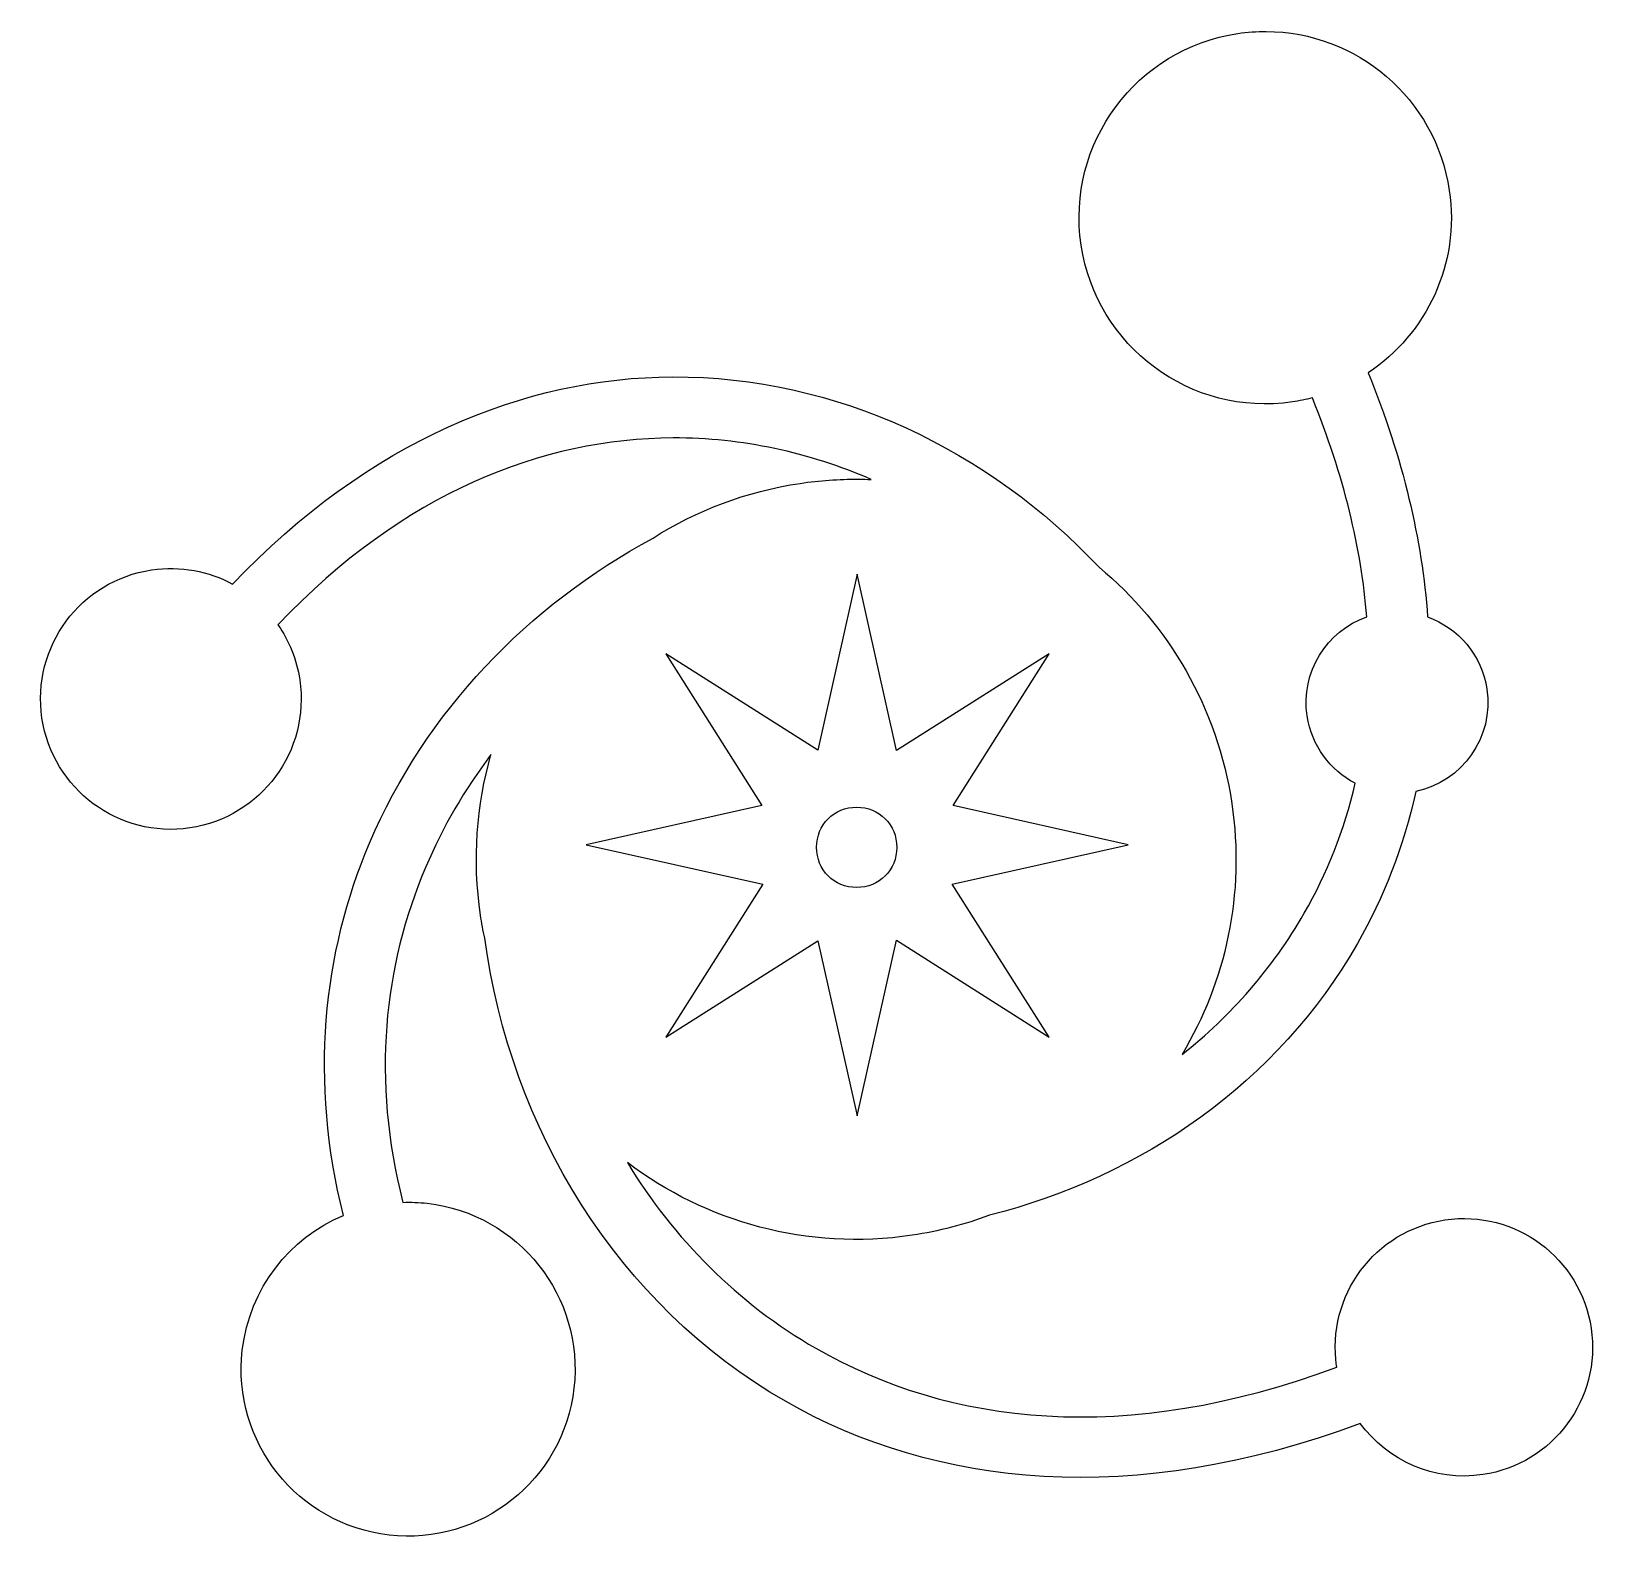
# Model space of a CAD drawing. Header units: centimetres. Extents: x -10.1 to 10.1, y -9.6 to 10.
import ezdxf

# ---------------------------------------------------------------- set-up
doc = ezdxf.new("R2010")
doc.units = ezdxf.units.CM
doc.header["$MEASUREMENT"] = 0
doc.layers.add('Layer 1', color=7, linetype='Continuous')

msp = doc.modelspace()

# ---------------------------------------------------------------- linework, layer by layer
at = {"layer": 'Layer 1'}
for points, knots in [([(5.7981, 9.97146), (5.67758, 9.97188), (5.55593, 9.96332), (5.43309, 9.94506), (5.43309, 9.94506), (4.12251, 9.75024), (3.21801, 8.52898), (3.41299, 7.2173), (3.41299, 7.2173), (3.60793, 5.90562), (4.82882, 4.99977), (6.1394, 5.1945), (6.1394, 5.1945), (6.22597, 5.20745), (6.31085, 5.2257), (6.39367, 5.24721), (6.39367, 5.24721), (6.80186, 4.23982), (7.02585, 3.29681), (7.09606, 2.42335), (7.09606, 2.42335), (6.57663, 2.24089), (6.24258, 1.71029), (6.32649, 1.14507), (6.32649, 1.14507), (6.38409, 0.75797), (6.6247, 0.44411), (6.9472, 0.27666), (6.9472, 0.27666), (6.80488, -0.33174), (6.58013, -0.89139), (6.28963, -1.39952), (6.28963, -1.39952), (5.88368, -2.10954), (5.34397, -2.72127), (4.7136, -3.22063), (4.7136, -3.22063), (5.2757, -2.28176), (5.52883, -1.14976), (5.3554, 0.01703), (5.3554, 0.01703), (5.17104, 1.25744), (4.537, 2.3189), (3.64363, 3.0624), (3.64363, 3.0624), (2.22539, 4.571), (0.25628, 5.52522), (-1.85136, 5.51742), (-1.85136, 5.51742), (-3.76309, 5.51025), (-5.76763, 4.69573), (-7.52822, 2.84498), (-7.52822, 2.84498), (-7.83638, 3.01125), (-8.19911, 3.08352), (-8.57188, 3.02812), (-8.57188, 3.02812), (-9.48975, 2.89166), (-10.1224, 2.03599), (-9.98586, 1.11736), (-9.98586, 1.11736), (-9.84932, 0.19873), (-8.99563, -0.43569), (-8.07776, -0.29923), (-8.07776, -0.29923), (-7.15993, -0.16277), (-6.52598, 0.6929), (-6.66252, 1.61153), (-6.66252, 1.61153), (-6.70174, 1.8755), (-6.80083, 2.11628), (-6.94319, 2.32177), (-6.94319, 2.32177), (-5.3209, 4.02852), (-3.53509, 4.72298), (-1.84744, 4.72927), (-1.84744, 4.72927), (-0.96031, 4.73264), (-0.09502, 4.54141), (0.70634, 4.19428), (0.70634, 4.19428), (0.64967, 4.19639), (0.59341, 4.19795), (0.5364, 4.1982), (0.5364, 4.1982), (0.29035, 4.19921), (0.04126, 4.18142), (-0.20955, 4.14414), (-0.20955, 4.14414), (-0.90688, 4.04053), (-1.54754, 3.79381), (-2.10711, 3.43918), (-2.10711, 3.43918), (-3.72206, 2.56816), (-5.0436, 1.19584), (-5.76248, -0.4956), (-5.76248, -0.4956), (-6.36633, -1.91632), (-6.53424, -3.5629), (-6.09982, -5.29486), (-6.09982, -5.29486), (-6.7918, -5.58721), (-7.31131, -6.23424), (-7.40306, -7.03429), (-7.40306, -7.03429), (-7.53863, -8.21584), (-6.69126, -9.28269), (-5.51081, -9.41805), (-5.51081, -9.41805), (-4.33028, -9.55354), (-3.26254, -8.706), (-3.12697, -7.52446), (-3.12697, -7.52446), (-2.9914, -6.34304), (-3.83877, -5.2748), (-5.01926, -5.13936), (-5.01926, -5.13936), (-5.12502, -5.12722), (-5.22968, -5.12431), (-5.33299, -5.12755), (-5.33299, -5.12755), (-5.7389, -3.54752), (-5.58035, -2.07931), (-5.03781, -0.80263), (-5.03781, -0.80263), (-4.81828, -0.28628), (-4.53416, 0.19899), (-4.19698, 0.6455), (-4.19698, 0.6455), (-4.38378, -0.00671), (-4.43776, -0.70839), (-4.3315, -1.42334), (-4.3315, -1.42334), (-4.31657, -1.5234), (-4.29802, -1.62216), (-4.27744, -1.71978), (-4.27744, -1.71978), (-3.94499, -4.17248), (-2.57428, -6.44512), (-0.39925, -7.69321), (-0.39925, -7.69321), (1.53217, -8.80138), (4.08498, -9.0721), (7.01177, -7.97784), (7.01177, -7.97784), (7.36417, -8.45771), (7.96224, -8.73159), (8.59172, -8.63802), (8.59172, -8.63802), (9.49766, -8.50334), (10.12326, -7.65905), (9.98853, -6.75227), (9.98853, -6.75227), (9.85376, -5.84566), (9.01011, -5.21946), (8.10413, -5.35419), (8.10413, -5.35419), (7.19819, -5.48879), (6.57259, -6.33312), (6.70732, -7.23982), (6.70732, -7.23982), (6.70795, -7.24387), (6.70934, -7.24771), (6.70998, -7.25171), (6.70998, -7.25171), (3.98015, -8.27133), (1.70907, -7.99437), (-0.00793, -7.00924), (-0.00793, -7.00924), (-1.01764, -6.42985), (-1.83895, -5.59564), (-2.43786, -4.61482), (-2.43786, -4.61482), (-1.42617, -5.37949), (-0.12073, -5.75285), (1.2321, -5.55179), (1.2321, -5.55179), (1.58007, -5.50001), (1.91404, -5.41196), (2.23089, -5.29347), (2.23089, -5.29347), (4.19431, -4.79808), (5.95036, -3.5828), (6.97479, -1.791), (6.97479, -1.791), (7.31458, -1.19664), (7.57113, -0.54042), (7.72724, 0.16981), (7.72724, 0.16981), (8.3291, 0.29657), (8.73611, 0.87199), (8.64439, 1.48891), (8.64439, 1.48891), (8.57861, 1.93142), (8.27331, 2.2804), (7.8801, 2.42188), (7.8801, 2.42188), (7.809, 3.40764), (7.56392, 4.4626), (7.1145, 5.57001), (7.1145, 5.57001), (7.86399, 6.06936), (8.30068, 6.97167), (8.15942, 7.92214), (8.15942, 7.92214), (7.98274, 9.11086), (6.96299, 9.96644), (5.79801, 9.97129), (5.79801, 9.97129), (5.79801, 9.97129), (5.7981, 9.97146), (5.7981, 9.97146)], [0, 0, 0, 0, 0.01851852, 0.01851852, 0.01851852, 0.01851852, 0.03703704, 0.03703704, 0.03703704, 0.03703704, 0.05555556, 0.05555556, 0.05555556, 0.05555556, 0.07407407, 0.07407407, 0.07407407, 0.07407407, 0.09259259, 0.09259259, 0.09259259, 0.09259259, 0.11111111, 0.11111111, 0.11111111, 0.11111111, 0.12962963, 0.12962963, 0.12962963, 0.12962963, 0.14814815, 0.14814815, 0.14814815, 0.14814815, 0.16666667, 0.16666667, 0.16666667, 0.16666667, 0.18518519, 0.18518519, 0.18518519, 0.18518519, 0.2037037, 0.2037037, 0.2037037, 0.2037037, 0.22222222, 0.22222222, 0.22222222, 0.22222222, 0.24074074, 0.24074074, 0.24074074, 0.24074074, 0.25925926, 0.25925926, 0.25925926, 0.25925926, 0.27777778, 0.27777778, 0.27777778, 0.27777778, 0.2962963, 0.2962963, 0.2962963, 0.2962963, 0.31481481, 0.31481481, 0.31481481, 0.31481481, 0.33333333, 0.33333333, 0.33333333, 0.33333333, 0.35185185, 0.35185185, 0.35185185, 0.35185185, 0.37037037, 0.37037037, 0.37037037, 0.37037037, 0.38888889, 0.38888889, 0.38888889, 0.38888889, 0.40740741, 0.40740741, 0.40740741, 0.40740741, 0.42592593, 0.42592593, 0.42592593, 0.42592593, 0.44444444, 0.44444444, 0.44444444, 0.44444444, 0.46296296, 0.46296296, 0.46296296, 0.46296296, 0.48148148, 0.48148148, 0.48148148, 0.48148148, 0.5, 0.5, 0.5, 0.5, 0.51851852, 0.51851852, 0.51851852, 0.51851852, 0.53703704, 0.53703704, 0.53703704, 0.53703704, 0.55555556, 0.55555556, 0.55555556, 0.55555556, 0.57407407, 0.57407407, 0.57407407, 0.57407407, 0.59259259, 0.59259259, 0.59259259, 0.59259259, 0.61111111, 0.61111111, 0.61111111, 0.61111111, 0.62962963, 0.62962963, 0.62962963, 0.62962963, 0.64814815, 0.64814815, 0.64814815, 0.64814815, 0.66666667, 0.66666667, 0.66666667, 0.66666667, 0.68518519, 0.68518519, 0.68518519, 0.68518519, 0.7037037, 0.7037037, 0.7037037, 0.7037037, 0.72222222, 0.72222222, 0.72222222, 0.72222222, 0.74074074, 0.74074074, 0.74074074, 0.74074074, 0.75925926, 0.75925926, 0.75925926, 0.75925926, 0.77777778, 0.77777778, 0.77777778, 0.77777778, 0.7962963, 0.7962963, 0.7962963, 0.7962963, 0.81481481, 0.81481481, 0.81481481, 0.81481481, 0.83333333, 0.83333333, 0.83333333, 0.83333333, 0.85185185, 0.85185185, 0.85185185, 0.85185185, 0.87037037, 0.87037037, 0.87037037, 0.87037037, 0.88888889, 0.88888889, 0.88888889, 0.88888889, 0.90740741, 0.90740741, 0.90740741, 0.90740741, 0.92592593, 0.92592593, 0.92592593, 0.92592593, 0.94444444, 0.94444444, 0.94444444, 0.94444444, 0.96296296, 0.96296296, 0.96296296, 0.96296296, 1, 1, 1, 1]), ([(0.52444, 2.97411), (0.52444, 2.97411), (1.03311, 0.69704), (1.03311, 0.69704), (1.03311, 0.69704), (1.03311, 0.69704), (2.99919, 1.94369), (2.99919, 1.94369), (2.99919, 1.94369), (2.99919, 1.94369), (1.76051, -0.00924), (1.76051, -0.00924), (1.76051, -0.00924), (1.76051, -0.00924), (4.02046, -0.51652), (4.02046, -0.51652), (4.02046, -0.51652), (4.02046, -0.51652), (1.74866, -1.02519), (1.74866, -1.02519), (1.74866, -1.02519), (1.74866, -1.02519), (3.00046, -2.99654), (3.00046, -2.99654), (3.00046, -2.99654), (3.00046, -2.99654), (1.03176, -1.74731), (1.03176, -1.74731), (1.03176, -1.74731), (1.03176, -1.74731), (0.52435, -4.01384), (0.52435, -4.01384), (0.52435, -4.01384), (0.52435, -4.01384), (0.01833, -1.75389), (0.01833, -1.75389), (0.01833, -1.75389), (0.01833, -1.75389), (-1.94113, -2.99785), (-1.94113, -2.99785), (-1.94113, -2.99785), (-1.94113, -2.99785), (-0.69064, -1.02523), (-0.69064, -1.02523), (-0.69064, -1.02523), (-0.69064, -1.02523), (-2.96771, -0.51652), (-2.96771, -0.51652), (-2.96771, -0.51652), (-2.96771, -0.51652), (-0.70245, -0.00924), (-0.70245, -0.00924), (-0.70245, -0.00924), (-0.70245, -0.00924), (-1.94118, 1.94373), (-1.94118, 1.94373), (-1.94118, 1.94373), (-1.94118, 1.94373), (0.01693, 0.70239), (0.01693, 0.70239), (0.01693, 0.70239), (0.01693, 0.70239), (0.52421, 2.97419), (0.52421, 2.97419), (0.52421, 2.97419), (0.52421, 2.97419), (0.52444, 2.97411), (0.52444, 2.97411)], [0, 0, 0, 0, 0.05555556, 0.05555556, 0.05555556, 0.05555556, 0.11111111, 0.11111111, 0.11111111, 0.11111111, 0.16666667, 0.16666667, 0.16666667, 0.16666667, 0.22222222, 0.22222222, 0.22222222, 0.22222222, 0.27777778, 0.27777778, 0.27777778, 0.27777778, 0.33333333, 0.33333333, 0.33333333, 0.33333333, 0.38888889, 0.38888889, 0.38888889, 0.38888889, 0.44444444, 0.44444444, 0.44444444, 0.44444444, 0.5, 0.5, 0.5, 0.5, 0.55555556, 0.55555556, 0.55555556, 0.55555556, 0.61111111, 0.61111111, 0.61111111, 0.61111111, 0.66666667, 0.66666667, 0.66666667, 0.66666667, 0.72222222, 0.72222222, 0.72222222, 0.72222222, 0.77777778, 0.77777778, 0.77777778, 0.77777778, 0.83333333, 0.83333333, 0.83333333, 0.83333333, 0.88888889, 0.88888889, 0.88888889, 0.88888889, 1, 1, 1, 1]), ([(0.51786, -0.03163), (0.22732, -0.03163), (0.0013, -0.25892), (0.0013, -0.54945), (0.0013, -0.54945), (0.0013, -0.84016), (0.22732, -1.0674), (0.51786, -1.0674), (0.51786, -1.0674), (0.80848, -1.0674), (1.03581, -0.84011), (1.03581, -0.54949), (1.03581, -0.54949), (1.03581, -0.25895), (0.80852, -0.03167), (0.5179, -0.03167), (0.5179, -0.03167), (0.5179, -0.03167), (0.51786, -0.03163), (0.51786, -0.03163)], [0, 0, 0, 0, 0.16666667, 0.16666667, 0.16666667, 0.16666667, 0.33333333, 0.33333333, 0.33333333, 0.33333333, 0.5, 0.5, 0.5, 0.5, 0.66666667, 0.66666667, 0.66666667, 0.66666667, 1, 1, 1, 1])]:
    msp.add_open_spline(points, degree=3, knots=knots, dxfattribs=at)

doc.saveas('drawing.dxf')
